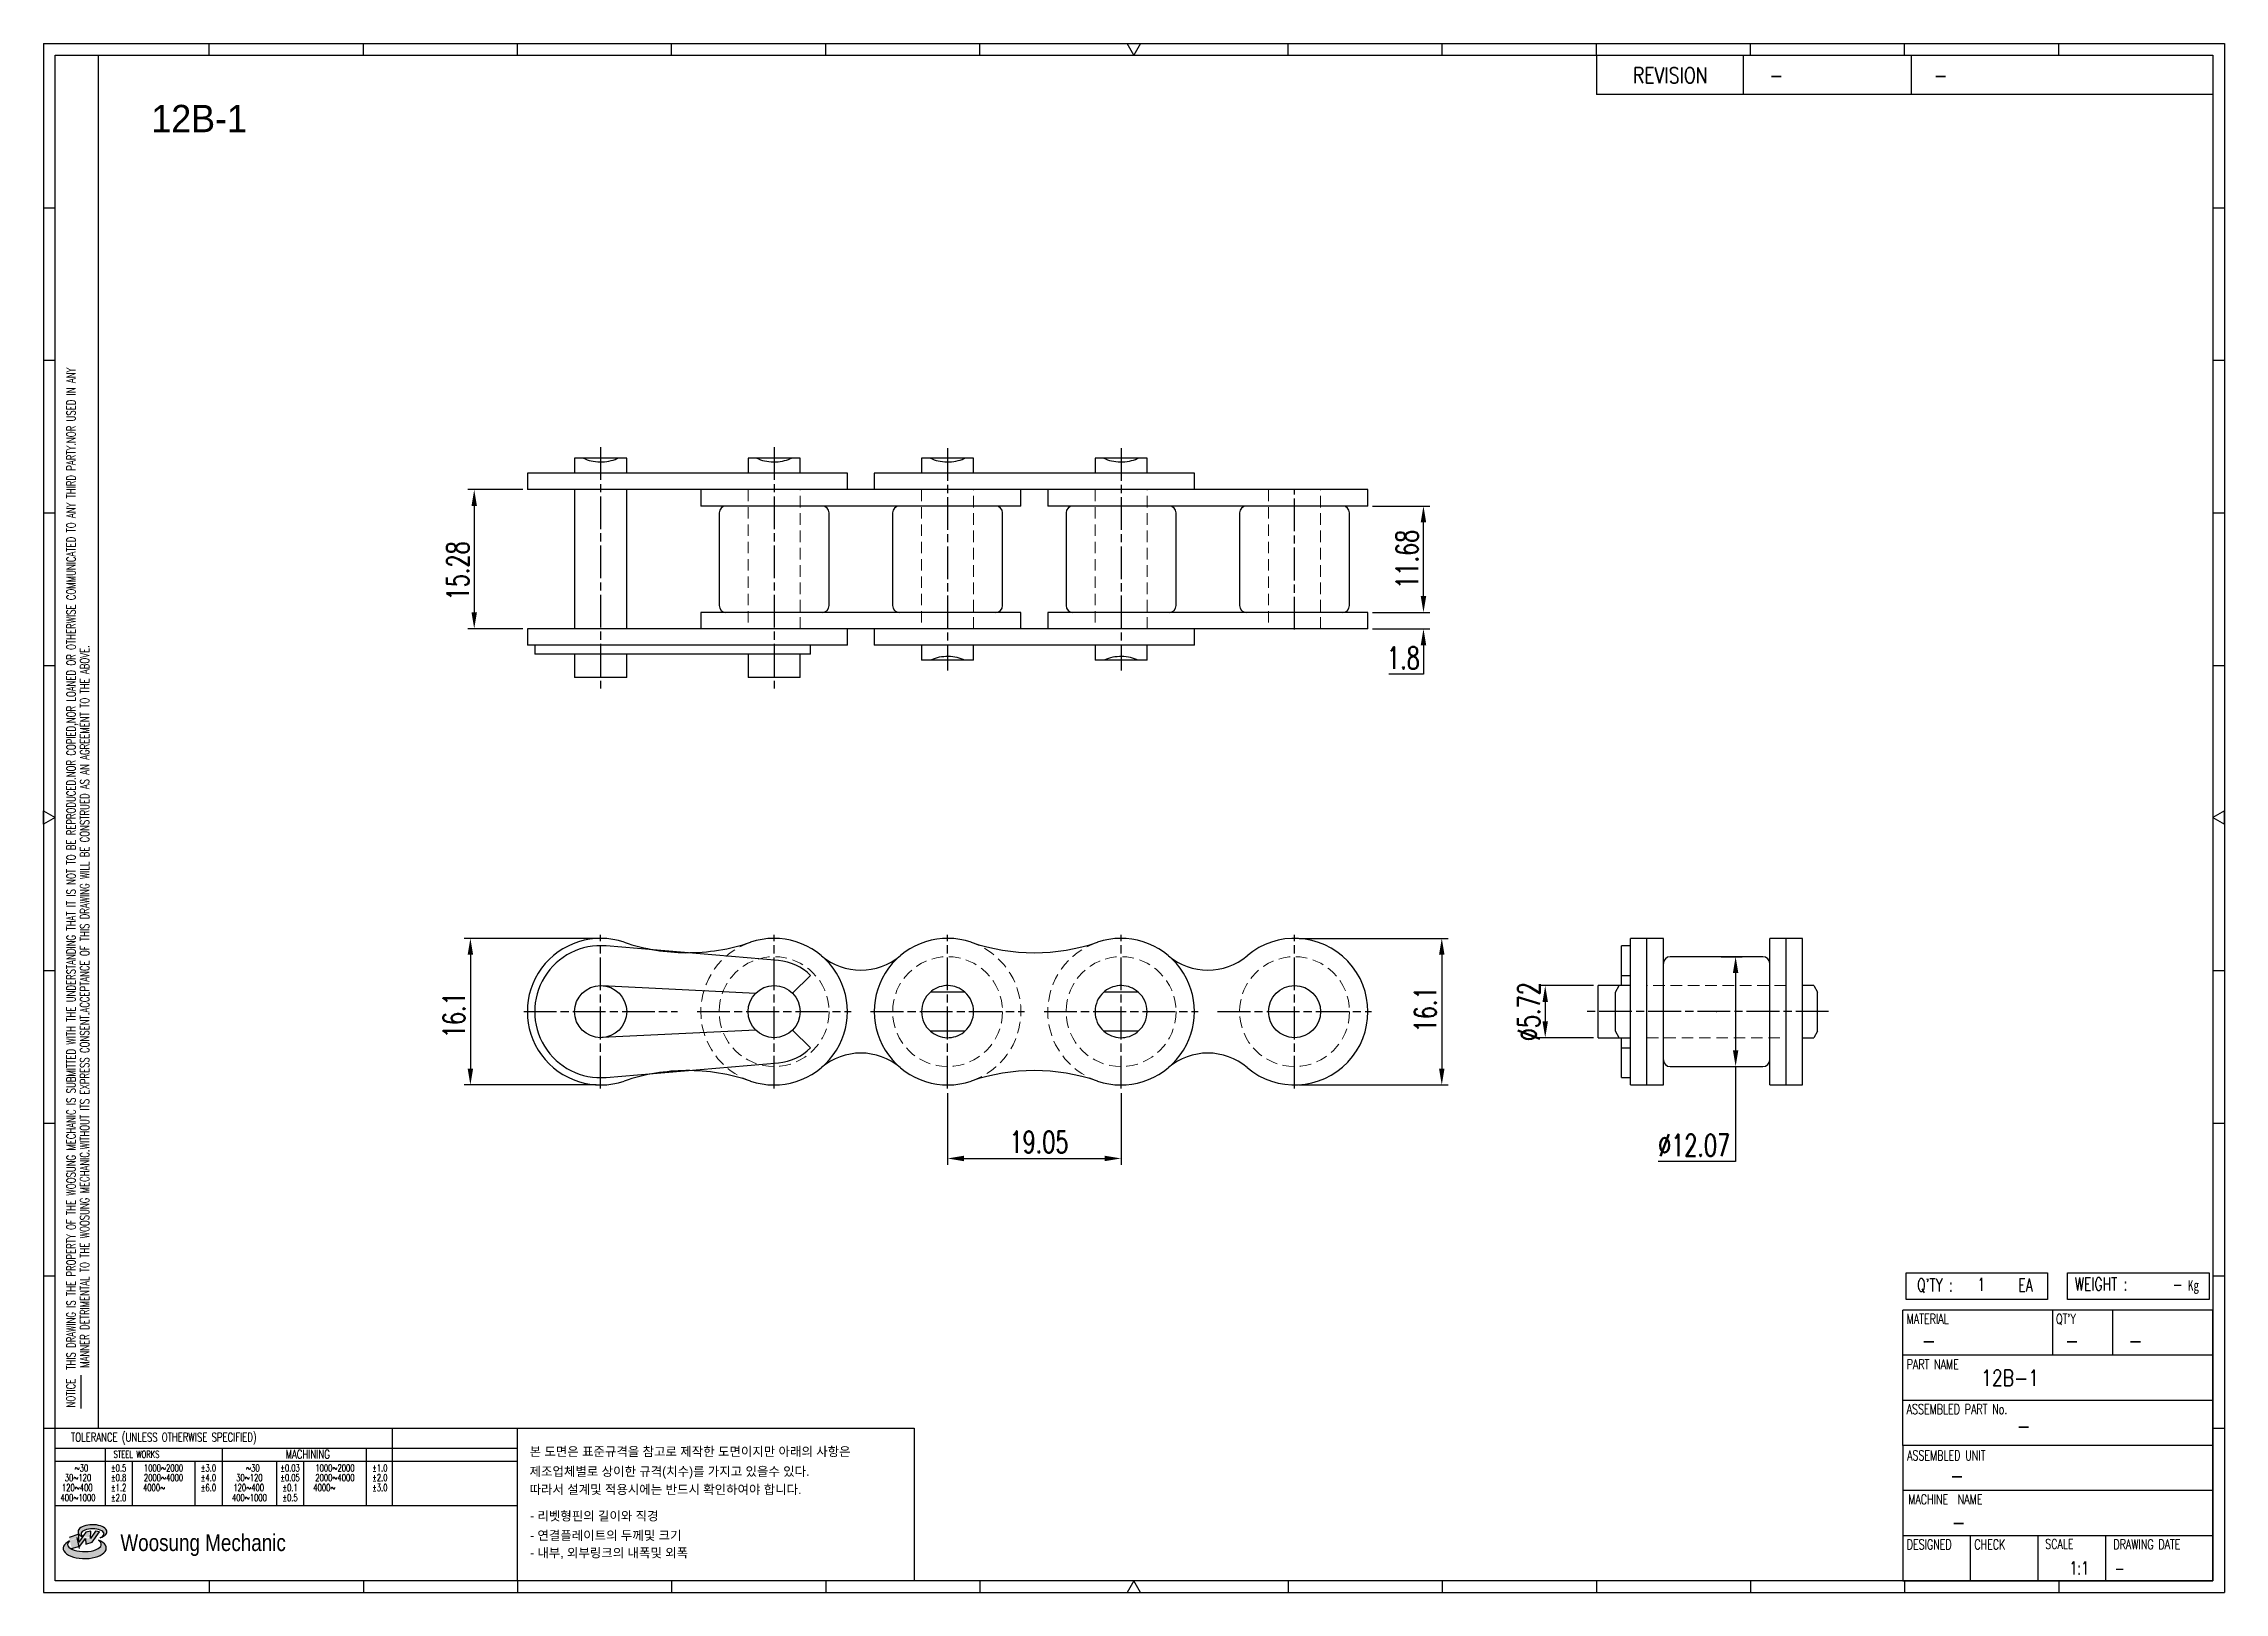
# Model space of a CAD drawing. Header units: millimetres. Extents: x 560 to 800, y -47 to 123.
import ezdxf
from ezdxf.enums import TextEntityAlignment as Align

# ---------------------------------------------------------------- set-up
doc = ezdxf.new("R2010")
doc.units = ezdxf.units.MM
doc.linetypes.add('AM_ISO08W050', pattern=[18, 12, -1.5, 3, -1.5])
doc.linetypes.add('HIDDEN', pattern=[9.525, 6.35, -3.175])
doc.layers.get('Defpoints').update_dxf_attribs({"color": 80})
doc.layers.add('CL1', color=140, linetype='AM_ISO08W050', lineweight=25)
doc.layers.add('HL3', color=1, linetype='HIDDEN', lineweight=0)
for name, color, linetype in [('S-DIM', 7, 'Continuous'), ('TITLE', 7, 'Continuous'), ('도면레이아웃', 7, 'Continuous')]:
    doc.layers.add(name, color=color, linetype=linetype)
doc.styles.add('HAN', font='ROMANS.shx', dxfattribs={"width": 0.7, "bigfont": 'whgtxt.shx'})
doc.styles.add('HKD_ST2', font='romans.shx', dxfattribs={"width": 0.7, "height": 4, "bigfont": '@extfont2.shx'})
doc.styles.add('HSG', font='SIMPLEX.shx', dxfattribs={"width": 0.7, "bigfont": 'HSG.shx'})
doc.styles.add('MtXpl_', font='Gulim.ttf')
doc.styles.add('SLDTEXTSTYLE4', font='arial.ttf', dxfattribs={"width": 0.8})
doc.dimstyles.new('APP1.0', dxfattribs={"dimtxt": 2.4, "dimasz": 1.8, "dimexe": 0.7, "dimexo": 0.5, "dimgap": 0.6, "dimtad": 1, "dimtoh": 1, "dimrnd": 0.01, "dimzin": 9, "dimdsep": 46, "dimtxsty": 'HSG', "dimcen": 0, "dimclrd": 1, "dimclre": 1, "dimclrt": 256, "dimazin": 2, "dimtp": 1, "dimtm": 1, "dimtfac": 0.5, "dimtofl": 0, "dimtmove": 0, "dimatfit": 3, "dimfxl": 0, "dimtvp": 1, "dimtolj": 2, "dimlwd": -1, "dimlwe": -1, "dimarcsym": 0})

# ---------------------------------------------------------------- blocks, each defined once
blk = doc.blocks.new('MAST')
at = {"layer": '도면레이아웃'}
h = blk.add_hatch(color=10, dxfattribs=at)
h.paths.add_polyline_path([(1.544, 35.177), (1.554, 34.966), (1.779, 35.034), (2.054, 35.422), (1.908, 35.446), (1.728, 35.167), (1.741, 35.439), (1.547, 35.405), (1.292, 35.041), (1.295, 35.33), (0.943, 35.208), (1.03, 34.8), (1.336, 34.885)])
edge = h.paths.add_edge_path()
edge.add_ellipse((1.795, 35.421), major_axis=(-0.53, 0), ratio=0.487785, start_angle=122.36065, end_angle=403.39574)
edge.add_line((1.411, 35.244), (1.419, 35.261))
edge.add_ellipse((1.798, 35.344), major_axis=(-0.423, 0), ratio=0.444396, start_angle=131.58977, end_angle=386.19408, ccw=False)
edge = h.paths.add_edge_path()
edge.add_ellipse((1.512, 34.815), major_axis=(-0.793, 0), ratio=0.480113, start_angle=314.67633, end_angle=590.85213)
edge.add_ellipse((1.501, 34.958), major_axis=(-0.62, 0), ratio=0.43311, start_angle=331.7024, end_angle=574.42495, ccw=False)
at = {"color": 140}
for p, q in [((0, 90.118), (80.15, 90.118)), ((0, 90.118), (0, 33.191)), ((80.15, 90.118), (80.15, 33.191)), ((57.068, 89.693), (57.068, 88.246)), ((62.47, 89.693), (62.47, 88.246)), ((68.635, 89.693), (68.635, 88.246)), ((79.725, 88.246), (57.068, 88.246)), ((68.449, 43.961), (68.449, 44.936)), ((68.449, 44.936), (73.654, 44.936)), ((73.654, 44.936), (73.654, 43.961)), ((74.39, 43.961), (74.39, 44.936)), ((74.39, 44.936), (79.595, 44.936)), ((79.595, 44.936), (79.595, 43.961)), ((68.336, 38.59), (68.336, 43.563)), ((79.725, 43.563), (68.336, 43.563)), ((73.654, 43.961), (68.449, 43.961)), ((73.827, 43.563), (73.827, 41.905)), ((79.595, 43.961), (74.39, 43.961)), ((76.037, 43.563), (76.037, 41.905)), ((79.725, 38.59), (79.725, 43.563)), ((79.725, 41.905), (68.336, 41.905)), ((79.725, 40.248), (68.336, 40.248)), ((68.336, 38.59), (68.336, 33.616)), ((79.725, 38.59), (68.336, 38.59)), ((79.725, 33.616), (79.725, 38.59)), ((79.725, 36.932), (68.336, 36.932)), ((79.725, 35.274), (68.336, 35.274)), ((70.822, 33.616), (70.822, 35.274)), ((73.309, 33.616), (73.309, 35.274)), ((75.796, 33.616), (75.796, 35.274)), ((0, 33.191), (80.15, 33.191)), ((68.336, 33.616), (79.725, 33.616))]:
    blk.add_line(p, q, dxfattribs=at)
for p, q in [((6.089, 89.693), (6.089, 90.118)), ((11.753, 89.693), (11.753, 90.118)), ((17.418, 89.693), (17.418, 90.118)), ((23.082, 89.693), (23.082, 90.118)), ((28.746, 89.693), (28.746, 90.118)), ((34.411, 89.693), (34.411, 90.118)), ((45.739, 89.693), (45.739, 90.118)), ((51.404, 89.693), (51.404, 90.118)), ((57.068, 89.693), (57.068, 90.118)), ((62.732, 89.693), (62.732, 90.118)), ((68.397, 89.693), (68.397, 90.118)), ((74.061, 89.693), (74.061, 90.118)), ((0, 84.085), (0.425, 84.085)), ((79.725, 84.085), (80.15, 84.085)), ((0, 78.478), (0.425, 78.478)), ((79.725, 78.478), (80.15, 78.478)), ((0, 72.87), (0.425, 72.87)), ((79.725, 72.87), (80.15, 72.87)), ((0, 67.262), (0.425, 67.262)), ((79.725, 67.262), (80.15, 67.262)), ((0, 56.047), (0.425, 56.047)), ((79.725, 56.047), (80.15, 56.047)), ((0, 50.439), (0.425, 50.439)), ((79.725, 50.439), (80.15, 50.439)), ((0, 44.832), (0.425, 44.832)), ((79.725, 44.832), (80.15, 44.832)), ((1.377, 39.947), (1.377, 41.174)), ((0, 39.224), (0.425, 39.224)), ((79.725, 39.224), (80.15, 39.224)), ((6.089, 33.616), (6.089, 33.191)), ((11.753, 33.616), (11.753, 33.191)), ((17.418, 33.616), (17.418, 33.191)), ((23.082, 33.616), (23.082, 33.191)), ((28.746, 33.616), (28.746, 33.191)), ((34.411, 33.616), (34.411, 33.191)), ((45.739, 33.616), (45.739, 33.191)), ((51.404, 33.616), (51.404, 33.191)), ((57.068, 33.616), (57.068, 33.191)), ((62.732, 33.616), (62.732, 33.191)), ((68.397, 33.616), (68.397, 33.191)), ((74.061, 33.616), (74.061, 33.191))]:
    blk.add_line(p, q)
at = {"color": 2}
for p, q in [((2.017, 39.224), (2.017, 89.693)), ((0.425, 39.224), (17.418, 39.224)), ((0.425, 38.487), (17.418, 38.487)), ((2.257, 38.487), (2.257, 36.382)), ((6.557, 38.5), (6.557, 36.382)), ((11.857, 38.487), (11.857, 36.382)), ((12.816, 39.224), (12.816, 36.382)), ((17.418, 33.616), (17.418, 39.224)), ((0.425, 38.012), (17.418, 38.012)), ((3.257, 38.012), (3.257, 36.382)), ((5.557, 38.012), (5.557, 36.382)), ((8.557, 38.012), (8.557, 36.382)), ((9.557, 38.026), (9.557, 36.382)), ((0.425, 36.382), (17.418, 36.382))]:
    blk.add_line(p, q, dxfattribs=at)
for points in [[(40.075, 89.693), (39.83, 90.118), (40.32, 90.118)], [(0.425, 61.679), (0, 61.433), (0, 61.924)], [(79.725, 61.679), (80.15, 61.433), (80.15, 61.924)], [(40.075, 33.616), (39.83, 33.191), (40.32, 33.191)]]:
    blk.add_lwpolyline(points, close=True)
at = {"color": 140}
blk.add_lwpolyline([(0.425, 89.693), (79.725, 89.693), (79.725, 33.616), (0.425, 33.616)], close=True, dxfattribs=at)
at = {"layer": '도면레이아웃'}
for p, q in [((1.295, 35.33), (0.943, 35.208)), ((1.547, 35.405), (1.292, 35.041)), ((1.292, 35.041), (1.295, 35.33)), ((1.741, 35.439), (1.547, 35.405)), ((1.908, 35.446), (1.728, 35.167)), ((1.728, 35.167), (1.741, 35.439)), ((1.779, 35.034), (2.054, 35.422)), ((2.054, 35.422), (1.908, 35.446)), ((1.03, 34.8), (1.336, 34.885)), ((1.224, 35.208), (1.311, 34.8)), ((1.224, 35.208), (1.224, 35.208)), ((1.336, 34.885), (1.544, 35.177)), ((1.419, 35.261), (1.411, 35.244)), ((1.544, 35.177), (1.554, 34.966)), ((1.554, 34.966), (1.779, 35.034))]:
    blk.add_line(p, q, dxfattribs=at)
for centre, major_axis, ratio, start_param, end_param in [((1.795, 35.421), (-0.53, 0), 0.487785, 2.135596, 7.040584), ((1.798, 35.344), (-0.423, 0), 0.444396, 2.296675, 6.740358), ((1.512, 34.815), (-0.793, 0), 0.480113, 5.492138, 10.312315), ((1.501, 34.958), (-0.62, 0), 0.43311, 5.789299, 10.025607)]:
    blk.add_ellipse(centre, major_axis=major_axis, ratio=ratio, start_param=start_param, end_param=end_param, dxfattribs=at)
for s, height, style, width, p in [('REVISION', 0.5806, 'HAN', 0.8, (58.415, 88.664)), ('-', 0.581, 'HAN', 0.8, (63.426, 88.664)), ('-', 0.581, 'HAN', 0.8, (69.468, 88.664)), ("Q'TY : ", 0.4746, 'HKD_ST2', 0.7, (68.857, 44.253)), ('1', 0.475, 'HKD_ST2', 0.7, (71.071, 44.275)), ('EA', 0.4746, 'HKD_ST2', 0.7, (72.578, 44.253)), ('WEIGHT : ', 0.4746, 'HKD_ST2', 0.7, (74.65, 44.286)), ('-', 0.581, 'HAN', 0.8, (69.029, 42.157)), ('-', 0.581, 'HAN', 0.8, (74.289, 42.157)), ('-', 0.581, 'HAN', 0.8, (76.623, 42.157)), ('-', 0.581, 'HAN', 0.8, (72.515, 39.013)), ('-', 0.581, 'HAN', 0.8, (70.067, 37.189)), ('-', 0.581, 'HAN', 0.8, (70.126, 35.48)), ('1:1', 0.4746, 'HKD_ST2', 0.7, (74.458, 33.848)), ('-', 0.475, 'HKD_ST2', 0.7, (76.112, 33.837))]:
    blk.add_text(s, height=height, dxfattribs=dict(style=style, width=width)).set_placement(p)
at = {"color": 6, "style": 'HKD_ST2', "width": 0.7}
for s, p in [(' THIS DRAWING IS THE PROPERTY OF THE WOOSUNG MECHANIC IS SUBMITTED WITH THE UNDERSTANDING THAT IT IS NOT TO BE REPRODUCED.NOR COPIED,NOR LOANED OR OTHERWISE COMMUNICATED TO ANY THIRD PARTY.NOR USED IN ANY', (1.173, 41.217)), ('MANNER DETRIMENTAL TO THE WOOSUNG MECHANIC.WITHOUT ITS EXPRESS CONSENT.ACCEPTANCE OF THIS DRAWING WILL BE CONSTRUED AS AN AGREEMENT TO THE ABOVE.', (1.672, 41.447))]:
    blk.add_text(s, height=0.326266, rotation=90, dxfattribs=at).set_placement(p)
at = {"style": 'HKD_ST2', "width": 0.7}
blk.add_text('-', height=0.475, dxfattribs=at).set_placement((78.613, 44.286), align=Align.RIGHT)
at = {"color": 254, "style": 'HKD_ST2', "width": 0.7}
for s, height, p in [('MATERIAL', 0.3651, (68.474, 43.425)), ("QT'Y", 0.3651, (73.965, 43.425)), ('PART NAME', 0.3651, (68.474, 41.756)), ('ASSEMBLED PART No.', 0.36511, (68.474, 40.109)), ('ASSEMBLED UNIT', 0.36511, (68.49, 38.408)), ('MACHINE  NAME', 0.36511, (68.532, 36.794)), ('DESIGNED', 0.3651, (68.474, 35.136)), ('CHECK', 0.3651, (70.961, 35.136)), ('SCALE', 0.3651, (73.566, 35.153)), ('DRAWING DATE', 0.36511, (76.071, 35.141))]:
    blk.add_text(s, height=height, dxfattribs=at).set_placement(p, align=Align.TOP_LEFT)
at = {"style": 'HKD_ST2', "width": 0.7}
blk.add_text('NOTICE', height=0.3263, rotation=90, dxfattribs=at).set_placement((1.163, 39.988))
blk.add_text('TOLERANCE (UNLESS OTHERWISE SPECIFIED)', height=0.32627, dxfattribs=at).set_placement((4.417, 38.896), align=Align.MIDDLE_CENTER)
at = {"color": 4, "style": 'HKD_ST2', "width": 0.7}
for s, height, p in [('%%12630', 0.261, (1.389, 37.762)), ('1000%%1262000', 0.26101, (4.407, 37.762)), ('%%12630', 0.261, (7.689, 37.762)), ('1000%%1262000', 0.26101, (10.707, 37.762)), ('120%%126400', 0.26101, (1.237, 37.045)), ('30%%126120', 0.261, (1.263, 37.411)), ('4000%%126', 0.261, (4.061, 37.045)), ('2000%%1264000', 0.26101, (4.407, 37.411)), ('120%%126400', 0.26101, (7.537, 37.045)), ('30%%126120', 0.261, (7.563, 37.411)), ('4000%%126', 0.261, (10.321, 37.045)), ('2000%%1264000', 0.26101, (10.707, 37.411)), ('400%%1261000', 0.26101, (1.263, 36.67)), ('400%%1261000', 0.26101, (7.563, 36.67))]:
    blk.add_text(s, height=height, dxfattribs=at).set_placement(p, align=Align.MIDDLE_CENTER)
for s, height, p in [('%%P0.5', 0.261, (2.757, 37.762)), ('STEEL WORKS', 0.26101, (3.416, 38.268)), ('%%P3.0', 0.261, (6.057, 37.762)), ('%%P0.03', 0.261, (9.057, 37.762)), ('MACHINING', 0.3263, (9.707, 38.27)), ('%%P1.0', 0.261, (12.357, 37.762)), ('%%P0.8', 0.261, (2.757, 37.411)), ('%%P1.2', 0.261, (2.757, 37.045)), ('%%P4.0', 0.261, (6.057, 37.411)), ('%%P6.0', 0.261, (6.057, 37.045)), ('%%P0.05', 0.261, (9.057, 37.411)), ('%%P0.1', 0.261, (9.057, 37.045)), ('%%P2.0', 0.261, (12.357, 37.411)), ('%%P3.0', 0.261, (12.357, 37.045)), ('%%P2.0', 0.261, (2.757, 36.67)), ('%%P0.5', 0.261, (9.057, 36.67))]:
    blk.add_text(s, height=height, dxfattribs=at).set_placement(p, align=Align.MIDDLE)
at = {"color": 1, "style": 'SLDTEXTSTYLE4', "width": 0.8}
blk.add_text('Woosung Mechanic', height=0.61957, dxfattribs=at).set_placement((2.822, 34.711))
at = {"layer": 'TITLE', "width": 0.8}
blk.add_text('Kg', height=0.3789, dxfattribs=at).set_placement((78.807, 44.286))
blk = doc.blocks.new('*D2')
at = {"layer": 'Defpoints', "color": 0, "transparency": 16777216}
for p in [(705.71, 60.55), (711.82, 60.55), (705.71, 58.75)]:
    blk.add_point(p, dxfattribs=at)
at = {"layer": 'S-DIM', "color": 1, "transparency": 16777216}
for p, q in [((711.82, 62.35), (711.82, 64.15)), ((706.21, 60.55), (712.52, 60.55)), ((706.21, 58.75), (712.52, 58.75)), ((711.82, 56.95), (711.82, 53.75)), ((711.82, 53.75), (708.02, 53.75))]:
    blk.add_line(p, q, dxfattribs=at)
for points in [[(711.52, 62.35), (712.12, 62.35), (711.82, 60.55)], [(711.52, 56.95), (712.12, 56.95), (711.82, 58.75)]]:
    blk.add_solid(points, dxfattribs=at)
at = {"layer": 'S-DIM', "transparency": 16777216, "insert": (709.62, 55.55), "char_height": 2.4, "attachment_point": 5, "style": 'HSG'}
blk.add_mtext('\\A2;1.8', dxfattribs=at)
blk = doc.blocks.new('*D3')
at = {"layer": 'Defpoints', "color": 0, "transparency": 16777216}
for p in [(705.71, 72.23), (711.82, 72.23), (705.71, 60.55)]:
    blk.add_point(p, dxfattribs=at)
at = {"layer": 'S-DIM', "color": 1, "transparency": 16777216}
for p, q in [((706.21, 72.23), (712.52, 72.23)), ((711.82, 62.35), (711.82, 70.43)), ((706.21, 60.55), (712.52, 60.55))]:
    blk.add_line(p, q, dxfattribs=at)
for points in [[(711.52, 70.43), (712.12, 70.43), (711.82, 72.23)], [(711.52, 62.35), (712.12, 62.35), (711.82, 60.55)]]:
    blk.add_solid(points, dxfattribs=at)
at = {"layer": 'S-DIM', "transparency": 16777216, "insert": (710.02, 66.39), "char_height": 2.4, "attachment_point": 5, "rotation": 90, "style": 'HSG'}
blk.add_mtext('\\A2;11.68', dxfattribs=at)
blk = doc.blocks.new('*D4')
at = {"layer": 'Defpoints', "color": 0, "transparency": 16777216}
for p in [(613.41, 74.03), (607.58, 58.75), (613.41, 58.75)]:
    blk.add_point(p, dxfattribs=at)
at = {"layer": 'S-DIM', "color": 1, "transparency": 16777216}
for p, q in [((612.91, 74.03), (606.88, 74.03)), ((607.58, 72.23), (607.58, 60.55)), ((612.91, 58.75), (606.88, 58.75))]:
    blk.add_line(p, q, dxfattribs=at)
for points in [[(607.28, 72.23), (607.88, 72.23), (607.58, 74.03)], [(607.28, 60.55), (607.88, 60.55), (607.58, 58.75)]]:
    blk.add_solid(points, dxfattribs=at)
at = {"layer": 'S-DIM', "transparency": 16777216, "insert": (605.78, 65.11), "char_height": 2.4, "attachment_point": 5, "rotation": 90, "style": 'HSG'}
blk.add_mtext('\\A2;15.28', dxfattribs=at)
blk = doc.blocks.new('*D5')
at = {"layer": 'Defpoints', "color": 0, "transparency": 16777216}
for p in [(621.46, 24.75), (607.16, 8.65), (621.46, 8.65)]:
    blk.add_point(p, dxfattribs=at)
at = {"layer": 'S-DIM', "color": 1, "transparency": 16777216}
for p, q in [((620.96, 24.75), (606.46, 24.75)), ((607.16, 22.95), (607.16, 10.45)), ((620.96, 8.65), (606.46, 8.65))]:
    blk.add_line(p, q, dxfattribs=at)
for points in [[(606.86, 22.95), (607.46, 22.95), (607.16, 24.75)], [(606.86, 10.45), (607.46, 10.45), (607.16, 8.65)]]:
    blk.add_solid(points, dxfattribs=at)
at = {"layer": 'S-DIM', "transparency": 16777216, "insert": (605.36, 16.31), "char_height": 2.4, "attachment_point": 5, "rotation": 90, "style": 'HSG'}
blk.add_mtext('\\A2;16.1', dxfattribs=at)
blk = doc.blocks.new('*D6')
at = {"layer": 'Defpoints', "color": 0, "transparency": 16777216}
for p in [(697.66, 24.75), (697.66, 8.65), (713.83, 8.65)]:
    blk.add_point(p, dxfattribs=at)
at = {"layer": 'S-DIM', "color": 1, "transparency": 16777216}
for p, q in [((698.16, 24.75), (714.53, 24.75)), ((713.83, 22.95), (713.83, 10.45)), ((698.16, 8.65), (714.53, 8.65))]:
    blk.add_line(p, q, dxfattribs=at)
for points in [[(713.53, 22.95), (714.13, 22.95), (713.83, 24.75)], [(713.53, 10.45), (714.13, 10.45), (713.83, 8.65)]]:
    blk.add_solid(points, dxfattribs=at)
at = {"layer": 'S-DIM', "transparency": 16777216, "insert": (712.03, 16.95), "char_height": 2.4, "attachment_point": 5, "rotation": 90, "style": 'HSG'}
blk.add_mtext('\\A2;16.1', dxfattribs=at)
blk = doc.blocks.new('*D7')
at = {"layer": 'Defpoints', "color": 0, "transparency": 16777216}
for p in [(659.56, 8.25), (678.61, 8.25), (678.61, 0.58)]:
    blk.add_point(p, dxfattribs=at)
at = {"layer": 'S-DIM', "color": 1, "transparency": 16777216}
for p, q in [((659.56, 7.75), (659.56, -0.12)), ((678.61, 7.75), (678.61, -0.12)), ((661.36, 0.58), (676.81, 0.58))]:
    blk.add_line(p, q, dxfattribs=at)
for points in [[(661.36, 0.88), (661.36, 0.28), (659.56, 0.58)], [(676.81, 0.88), (676.81, 0.28), (678.61, 0.58)]]:
    blk.add_solid(points, dxfattribs=at)
at = {"layer": 'S-DIM', "transparency": 16777216, "insert": (669.6, 2.38), "char_height": 2.4, "attachment_point": 5, "style": 'HSG'}
blk.add_mtext('\\A2;19.05', dxfattribs=at)
blk = doc.blocks.new('*D8')
at = {"layer": 'Defpoints', "color": 0, "transparency": 16777216}
for p in [(731.01, 19.56), (725.19, 13.84), (731.01, 13.84)]:
    blk.add_point(p, dxfattribs=at)
at = {"layer": 'S-DIM', "color": 1, "transparency": 16777216}
for p, q in [((730.51, 19.56), (724.49, 19.56)), ((725.19, 17.76), (725.19, 15.64)), ((730.51, 13.84), (724.49, 13.84))]:
    blk.add_line(p, q, dxfattribs=at)
for points in [[(724.89, 17.76), (725.49, 17.76), (725.19, 19.56)], [(724.89, 15.64), (725.49, 15.64), (725.19, 13.84)]]:
    blk.add_solid(points, dxfattribs=at)
at = {"layer": 'S-DIM', "transparency": 16777216, "insert": (723.39, 16.7), "char_height": 2.4, "attachment_point": 5, "rotation": 90, "style": 'HSG'}
blk.add_mtext('\\A2;%%c5.72', dxfattribs=at)
blk = doc.blocks.new('*D9')
at = {"layer": 'Defpoints', "color": 0, "transparency": 16777216}
for p in [(744.01, 22.74), (744.01, 10.67), (746.1, 10.67)]:
    blk.add_point(p, dxfattribs=at)
at = {"layer": 'S-DIM', "color": 1, "transparency": 16777216}
for p, q in [((744.51, 22.74), (746.8, 22.74)), ((746.1, 20.94), (746.1, 12.47)), ((744.51, 10.67), (746.8, 10.67)), ((746.1, 10.67), (746.1, 0.23)), ((746.1, 0.23), (737.58, 0.23))]:
    blk.add_line(p, q, dxfattribs=at)
for points in [[(745.8, 20.94), (746.4, 20.94), (746.1, 22.74)], [(745.8, 12.47), (746.4, 12.47), (746.1, 10.67)]]:
    blk.add_solid(points, dxfattribs=at)
at = {"layer": 'S-DIM', "transparency": 16777216, "insert": (741.54, 2.03), "char_height": 2.4, "attachment_point": 5, "style": 'HSG'}
blk.add_mtext('\\A2;%%c12.07', dxfattribs=at)

msp = doc.modelspace()

# ---------------------------------------------------------------- linework, layer by layer
for p, q in [((624.323, 77.489), (618.603, 77.489)), ((618.603, 77.489), (618.603, 75.829)), ((619.571, 77.489), (619.765, 77.399)), ((619.765, 77.399), (619.972, 77.318)), ((619.972, 77.318), (620.191, 77.249)), ((620.191, 77.249), (620.419, 77.19)), ((620.419, 77.19), (620.655, 77.144)), ((620.655, 77.144), (620.897, 77.109)), ((620.897, 77.109), (621.144, 77.087)), ((621.144, 77.087), (621.393, 77.077)), ((621.393, 77.077), (621.642, 77.08)), ((621.642, 77.08), (621.89, 77.095)), ((621.89, 77.095), (622.135, 77.123)), ((622.135, 77.123), (622.375, 77.162)), ((622.375, 77.162), (622.608, 77.214)), ((622.608, 77.214), (622.832, 77.278)), ((622.832, 77.278), (623.045, 77.352)), ((623.045, 77.352), (623.247, 77.437)), ((623.247, 77.437), (623.355, 77.489)), ((624.323, 75.829), (624.323, 77.489)), ((643.373, 77.489), (637.653, 77.489)), ((637.653, 77.489), (637.653, 75.829)), ((638.621, 77.489), (638.815, 77.399)), ((638.815, 77.399), (639.022, 77.318)), ((639.022, 77.318), (639.241, 77.249)), ((639.241, 77.249), (639.469, 77.19)), ((639.469, 77.19), (639.705, 77.144)), ((639.705, 77.144), (639.947, 77.109)), ((639.947, 77.109), (640.194, 77.087)), ((640.194, 77.087), (640.443, 77.077)), ((640.443, 77.077), (640.692, 77.08)), ((640.692, 77.08), (640.94, 77.095)), ((640.94, 77.095), (641.185, 77.123)), ((641.185, 77.123), (641.425, 77.162)), ((641.425, 77.162), (641.658, 77.214)), ((641.658, 77.214), (641.882, 77.278)), ((641.882, 77.278), (642.095, 77.352)), ((642.095, 77.352), (642.297, 77.437)), ((642.297, 77.437), (642.405, 77.489)), ((643.373, 75.829), (643.373, 77.489)), ((662.423, 77.489), (656.703, 77.489)), ((656.703, 77.489), (656.703, 75.829)), ((657.671, 77.489), (657.865, 77.399)), ((657.865, 77.399), (658.072, 77.318)), ((658.072, 77.318), (658.291, 77.249)), ((658.291, 77.249), (658.519, 77.19)), ((658.519, 77.19), (658.755, 77.144)), ((658.755, 77.144), (658.997, 77.109)), ((658.997, 77.109), (659.244, 77.087)), ((659.244, 77.087), (659.493, 77.077)), ((659.493, 77.077), (659.742, 77.08)), ((659.742, 77.08), (659.99, 77.095)), ((659.99, 77.095), (660.235, 77.123)), ((660.235, 77.123), (660.475, 77.162)), ((660.475, 77.162), (660.708, 77.214)), ((660.708, 77.214), (660.932, 77.278)), ((660.932, 77.278), (661.145, 77.352)), ((661.145, 77.352), (661.347, 77.437)), ((661.347, 77.437), (661.455, 77.489)), ((662.423, 75.829), (662.423, 77.489)), ((681.473, 77.489), (675.753, 77.489)), ((675.753, 77.489), (675.753, 75.829)), ((676.721, 77.489), (676.915, 77.399)), ((676.915, 77.399), (677.122, 77.318)), ((677.122, 77.318), (677.341, 77.249)), ((677.341, 77.249), (677.569, 77.19)), ((677.569, 77.19), (677.805, 77.144)), ((677.805, 77.144), (678.047, 77.109)), ((678.047, 77.109), (678.294, 77.087)), ((678.294, 77.087), (678.543, 77.077)), ((678.543, 77.077), (678.792, 77.08)), ((678.792, 77.08), (679.04, 77.095)), ((679.04, 77.095), (679.285, 77.123)), ((679.285, 77.123), (679.525, 77.162)), ((679.525, 77.162), (679.758, 77.214)), ((679.758, 77.214), (679.982, 77.278)), ((679.982, 77.278), (680.195, 77.352)), ((680.195, 77.352), (680.397, 77.437)), ((680.397, 77.437), (680.505, 77.489)), ((681.473, 75.829), (681.473, 77.489)), ((648.563, 75.829), (613.413, 75.829)), ((613.413, 75.829), (613.413, 74.029)), ((648.563, 74.029), (648.563, 75.829)), ((686.663, 75.829), (651.513, 75.829)), ((651.513, 75.829), (651.513, 74.029)), ((686.663, 74.029), (686.663, 75.829)), ((645.724, 74.029), (613.413, 74.029)), ((618.603, 74.029), (618.603, 58.749)), ((624.323, 58.749), (624.323, 74.029)), ((632.463, 74.029), (632.463, 72.229)), ((667.613, 72.229), (632.463, 72.229)), ((662.151, 74.029), (637.925, 74.029)), ((683.824, 74.029), (654.352, 74.029)), ((667.613, 72.229), (667.613, 74.029)), ((670.563, 74.029), (670.563, 72.229)), ((705.713, 72.229), (670.563, 72.229)), ((705.713, 74.029), (676.025, 74.029)), ((705.713, 72.229), (705.713, 74.029)), ((634.478, 71.481), (634.478, 61.297)), ((646.548, 61.297), (646.548, 71.481)), ((653.528, 71.481), (653.528, 61.297)), ((665.598, 61.297), (665.598, 71.481)), ((672.578, 71.481), (672.578, 61.297)), ((684.648, 61.297), (684.648, 71.481)), ((691.628, 71.481), (691.628, 61.297)), ((703.698, 61.297), (703.698, 71.481)), ((667.613, 60.549), (632.463, 60.549)), ((632.463, 60.549), (632.463, 58.749)), ((667.613, 58.749), (667.613, 60.549)), ((705.713, 60.549), (670.563, 60.549)), ((670.563, 60.549), (670.563, 58.749)), ((705.713, 58.749), (705.713, 60.549)), ((645.724, 58.749), (613.413, 58.749)), ((613.413, 58.749), (613.413, 56.949)), ((662.151, 58.749), (637.925, 58.749)), ((648.563, 56.949), (648.563, 58.749)), ((651.513, 58.749), (651.513, 56.949)), ((683.824, 58.749), (654.352, 58.749)), ((705.713, 58.749), (676.025, 58.749)), ((686.663, 56.949), (686.663, 58.749)), ((648.563, 56.949), (613.413, 56.949)), ((614.218, 56.949), (614.218, 55.949)), ((644.498, 55.949), (614.218, 55.949)), ((618.603, 55.949), (618.603, 53.389)), ((624.323, 53.389), (624.323, 55.949)), ((637.653, 55.949), (637.653, 53.389)), ((643.373, 53.389), (643.373, 55.949)), ((644.498, 55.949), (644.498, 56.949)), ((686.663, 56.949), (651.513, 56.949)), ((656.703, 56.949), (656.703, 55.289)), ((662.423, 55.289), (656.703, 55.289)), ((657.779, 55.341), (657.671, 55.289)), ((657.981, 55.426), (657.779, 55.341)), ((658.194, 55.501), (657.981, 55.426)), ((658.418, 55.564), (658.194, 55.501)), ((658.651, 55.616), (658.418, 55.564)), ((658.891, 55.656), (658.651, 55.616)), ((659.136, 55.683), (658.891, 55.656)), ((659.384, 55.699), (659.136, 55.683)), ((659.633, 55.701), (659.384, 55.699)), ((659.882, 55.692), (659.633, 55.701)), ((660.129, 55.669), (659.882, 55.692)), ((660.371, 55.635), (660.129, 55.669)), ((660.607, 55.588), (660.371, 55.635)), ((660.835, 55.53), (660.607, 55.588)), ((661.053, 55.46), (660.835, 55.53)), ((661.261, 55.38), (661.053, 55.46)), ((661.455, 55.289), (661.261, 55.38)), ((662.423, 55.289), (662.423, 56.949)), ((675.753, 56.949), (675.753, 55.289)), ((681.473, 55.289), (675.753, 55.289)), ((676.829, 55.341), (676.721, 55.289)), ((677.031, 55.426), (676.829, 55.341)), ((677.244, 55.501), (677.031, 55.426)), ((677.468, 55.564), (677.244, 55.501)), ((677.701, 55.616), (677.468, 55.564)), ((677.941, 55.656), (677.701, 55.616)), ((678.186, 55.683), (677.941, 55.656)), ((678.434, 55.699), (678.186, 55.683)), ((678.683, 55.701), (678.434, 55.699)), ((678.932, 55.692), (678.683, 55.701)), ((679.179, 55.669), (678.932, 55.692)), ((679.421, 55.635), (679.179, 55.669)), ((679.657, 55.588), (679.421, 55.635)), ((679.885, 55.53), (679.657, 55.588)), ((680.103, 55.46), (679.885, 55.53)), ((680.311, 55.38), (680.103, 55.46)), ((680.505, 55.289), (680.311, 55.38)), ((681.473, 55.289), (681.473, 56.949)), ((624.323, 53.389), (618.603, 53.389)), ((643.373, 53.389), (637.653, 53.389)), ((734.565, 23.948), (733.565, 23.948)), ((733.565, 19.563), (733.565, 23.948)), ((736.365, 24.753), (734.565, 24.753)), ((734.565, 8.653), (734.565, 24.753)), ((738.165, 24.753), (736.365, 24.753)), ((736.365, 8.653), (736.365, 24.753)), ((738.165, 8.653), (738.165, 24.753)), ((751.645, 24.753), (749.845, 24.753)), ((749.845, 8.653), (749.845, 24.753)), ((751.645, 8.653), (751.645, 24.753)), ((753.445, 24.753), (751.645, 24.753)), ((753.445, 8.653), (753.445, 24.753)), ((640.989, 22.318), (622.075, 23.922)), ((749.097, 22.738), (738.913, 22.738)), ((621.604, 19.56), (638.491, 18.726)), ((642.535, 18.726), (644.498, 20.688)), ((658.194, 19.215), (657.981, 19.086)), ((658.418, 19.324), (658.194, 19.215)), ((658.651, 19.414), (658.418, 19.324)), ((658.891, 19.483), (658.651, 19.414)), ((659.136, 19.531), (658.891, 19.483)), ((659.384, 19.558), (659.136, 19.531)), ((659.633, 19.562), (659.384, 19.558)), ((659.882, 19.545), (659.633, 19.562)), ((660.129, 19.507), (659.882, 19.545)), ((660.371, 19.447), (660.129, 19.507)), ((660.607, 19.366), (660.371, 19.447)), ((660.835, 19.265), (660.607, 19.366)), ((661.053, 19.144), (660.835, 19.265)), ((677.244, 19.215), (677.031, 19.086)), ((677.468, 19.324), (677.244, 19.215)), ((677.701, 19.414), (677.468, 19.324)), ((677.941, 19.483), (677.701, 19.414)), ((678.186, 19.531), (677.941, 19.483)), ((678.434, 19.558), (678.186, 19.531)), ((678.683, 19.562), (678.434, 19.558)), ((678.932, 19.545), (678.683, 19.562)), ((679.179, 19.507), (678.932, 19.545)), ((679.421, 19.447), (679.179, 19.507)), ((679.657, 19.366), (679.421, 19.447)), ((679.885, 19.265), (679.657, 19.366)), ((680.103, 19.144), (679.885, 19.265)), ((731.005, 13.843), (731.005, 19.563)), ((733.318, 19.563), (731.005, 19.563)), ((732.905, 18.848), (733.318, 19.563)), ((734.565, 19.563), (733.318, 19.563)), ((733.565, 20.688), (734.565, 20.688)), ((754.692, 19.563), (753.445, 19.563)), ((754.692, 19.563), (755.105, 18.848)), ((657.779, 18.939), (657.671, 18.848)), ((661.455, 18.848), (657.671, 18.848)), ((657.981, 19.086), (657.779, 18.939)), ((661.261, 19.005), (661.053, 19.144)), ((661.455, 18.848), (661.261, 19.005)), ((676.829, 18.939), (676.721, 18.848)), ((680.505, 18.848), (676.721, 18.848)), ((677.031, 19.086), (676.829, 18.939)), ((680.311, 19.005), (680.103, 19.144)), ((680.505, 18.848), (680.311, 19.005)), ((732.905, 14.558), (732.905, 18.848)), ((755.105, 14.558), (755.105, 18.848)), ((638.491, 14.681), (621.604, 13.847)), ((644.498, 12.719), (642.535, 14.681)), ((657.671, 14.558), (657.865, 14.402)), ((661.455, 14.558), (657.671, 14.558)), ((657.865, 14.402), (658.072, 14.262)), ((661.145, 14.321), (661.347, 14.468)), ((661.347, 14.468), (661.455, 14.558)), ((676.721, 14.558), (676.915, 14.402)), ((680.505, 14.558), (676.721, 14.558)), ((676.915, 14.402), (677.122, 14.262)), ((680.195, 14.321), (680.397, 14.468)), ((680.397, 14.468), (680.505, 14.558)), ((733.318, 13.843), (732.905, 14.558)), ((755.105, 14.558), (754.692, 13.843)), ((658.072, 14.262), (658.291, 14.142)), ((658.291, 14.142), (658.519, 14.041)), ((658.519, 14.041), (658.755, 13.96)), ((658.755, 13.96), (658.997, 13.9)), ((658.997, 13.9), (659.244, 13.861)), ((659.244, 13.861), (659.493, 13.844)), ((659.493, 13.844), (659.742, 13.849)), ((659.742, 13.849), (659.99, 13.875)), ((659.99, 13.875), (660.235, 13.923)), ((660.235, 13.923), (660.475, 13.992)), ((660.475, 13.992), (660.708, 14.082)), ((660.708, 14.082), (660.932, 14.192)), ((660.932, 14.192), (661.145, 14.321)), ((677.122, 14.262), (677.341, 14.142)), ((677.341, 14.142), (677.569, 14.041)), ((677.569, 14.041), (677.805, 13.96)), ((677.805, 13.96), (678.047, 13.9)), ((678.047, 13.9), (678.294, 13.861)), ((678.294, 13.861), (678.543, 13.844)), ((678.543, 13.844), (678.792, 13.849)), ((678.792, 13.849), (679.04, 13.875)), ((679.04, 13.875), (679.285, 13.923)), ((679.285, 13.923), (679.525, 13.992)), ((679.525, 13.992), (679.758, 14.082)), ((679.758, 14.082), (679.982, 14.192)), ((679.982, 14.192), (680.195, 14.321)), ((731.005, 13.843), (733.318, 13.843)), ((733.318, 13.843), (734.565, 13.843)), ((733.565, 9.458), (733.565, 13.843)), ((733.565, 12.719), (734.565, 12.719)), ((753.445, 13.843), (754.692, 13.843)), ((622.075, 9.484), (640.989, 11.088)), ((738.913, 10.668), (749.097, 10.668)), ((733.565, 9.458), (734.565, 9.458)), ((734.565, 8.653), (736.365, 8.653)), ((736.365, 8.653), (738.165, 8.653)), ((749.845, 8.653), (751.645, 8.653)), ((751.645, 8.653), (753.445, 8.653))]:
    msp.add_line(p, q)
at = {"color": 140}
msp.add_lwpolyline([(612.336, -29.05), (655.899, -29.05), (655.899, -45.805), (612.336, -45.805)], close=True, dxfattribs=at)
for centre in [(621.463, 16.703), (640.513, 16.703), (697.663, 16.703)]:
    msp.add_circle(centre, 2.86)
for centre, radius, start, end in [((635.226, 71.481), 0.748, 90, 180), ((645.8, 71.481), 0.748, 0, 90), ((654.276, 71.481), 0.748, 90, 180), ((664.85, 71.481), 0.748, 0, 90), ((673.326, 71.481), 0.748, 90, 180), ((683.9, 71.481), 0.748, 0, 90), ((692.376, 71.481), 0.748, 90, 180), ((702.95, 71.481), 0.748, 0, 90), ((635.226, 61.297), 0.748, 180, 270), ((645.8, 61.297), 0.748, 270, 360), ((654.276, 61.297), 0.748, 180, 270), ((664.85, 61.297), 0.748, 270, 360), ((673.326, 61.297), 0.748, 180, 270), ((683.9, 61.297), 0.748, 270, 360), ((692.376, 61.297), 0.748, 180, 270), ((702.95, 61.297), 0.748, 270, 360), ((621.463, 16.703), 8.05, 71.24453, 288.75547), ((621.463, 16.703), 7.245, 85.1519, 274.8481), ((630.988, 44.754), 21.574, 251.24453, 260.75792), ((630.988, 44.754), 21.574, 269.54587, 288.75547), ((640.513, 16.703), 8.05, 251.24453, 108.75547), ((659.563, 16.703), 8.05, 71.24453, 288.75547), ((669.088, 44.754), 21.574, 251.24453, 288.75547), ((678.613, 16.703), 8.05, 251.24453, 108.75547), ((697.663, 16.703), 8.05, 229.66308, 130.33692), ((630.988, 44.754), 21.574, 260.75792, 269.54587), ((640.513, 16.703), 5.635, 45, 85.1519), ((650.038, 27.92), 6.665, 229.66308, 310.33692), ((688.138, 27.92), 6.665, 229.66308, 310.33692), ((738.913, 21.99), 0.748, 90, 180), ((749.097, 21.99), 0.748, 0, 90), ((659.563, 16.703), 2.86, 131.40962, 228.59038), ((659.563, 16.703), 2.86, 311.40962, 48.59038), ((678.613, 16.703), 2.86, 131.40962, 228.59038), ((678.613, 16.703), 2.86, 311.40962, 48.59038), ((640.513, 16.703), 5.635, 274.8481, 315), ((650.038, 5.486), 6.665, 49.66308, 130.33692), ((688.138, 5.486), 6.665, 49.66308, 130.33692), ((630.988, -11.348), 21.574, 99.24208, 108.75547), ((630.988, -11.348), 21.574, 90.45413, 99.24208), ((630.988, -11.348), 21.574, 71.24453, 90.45413), ((669.088, -11.348), 21.574, 71.24453, 108.75547), ((738.913, 11.417), 0.748, 180, 270), ((749.097, 11.417), 0.748, 270, 0)]:
    msp.add_arc(centre, radius, start, end)
at = {"layer": 'CL1', "ltscale": 0.3}
for p, q in [((621.463, 78.694), (621.463, 52.184)), ((640.513, 78.694), (640.513, 52.184)), ((659.563, 78.599), (659.563, 54.179)), ((678.613, 78.599), (678.613, 54.179)), ((697.663, 58.659), (697.663, 74.119)), ((621.463, 8.251), (621.463, 25.156)), ((640.513, 8.251), (640.513, 25.156)), ((659.563, 8.251), (659.563, 25.156)), ((678.613, 8.251), (678.613, 25.156)), ((697.663, 8.251), (697.663, 25.156)), ((613.01, 16.703), (629.915, 16.703)), ((632.06, 16.703), (648.965, 16.703)), ((651.11, 16.703), (668.015, 16.703)), ((670.16, 16.703), (687.065, 16.703)), ((689.21, 16.703), (706.115, 16.703)), ((756.31, 16.703), (729.8, 16.703))]:
    msp.add_line(p, q, dxfattribs=at)
for p in [(621.463, 16.703), (640.513, 16.703), (640.513, 16.703), (744.005, 16.703), (744.005, 16.703), (744.005, 16.703)]:
    msp.add_point(p, dxfattribs=at)
at = {"layer": 'HL3', "ltscale": 0.2}
for p, q in [((637.653, 74.029), (637.653, 58.749)), ((637.653, 74.029), (637.653, 58.749)), ((643.373, 58.749), (643.373, 74.029)), ((643.373, 58.749), (643.373, 74.029)), ((656.703, 74.029), (656.703, 58.749)), ((656.703, 74.029), (656.703, 58.749)), ((662.423, 58.749), (662.423, 74.029)), ((662.423, 58.749), (662.423, 74.029)), ((675.753, 74.029), (675.753, 58.749)), ((675.753, 74.029), (675.753, 58.749)), ((681.473, 58.749), (681.473, 74.029)), ((681.473, 58.749), (681.473, 74.029)), ((694.803, 74.029), (694.803, 58.749)), ((700.523, 58.749), (700.523, 74.029)), ((751.645, 19.563), (736.365, 19.563)), ((736.365, 13.843), (751.645, 13.843))]:
    msp.add_line(p, q, dxfattribs=at)
for centre in [(640.513, 16.703), (659.563, 16.703), (678.613, 16.703), (697.663, 16.703)]:
    msp.add_circle(centre, 6.035, dxfattribs=at)
for centre, start, end in [((640.513, 16.703), 108.75547, 251.24453), ((659.563, 16.703), 288.75547, 71.24453), ((678.613, 16.703), 108.75547, 251.24453)]:
    msp.add_arc(centre, 8.05, start, end, dxfattribs=at)

# ---------------------------------------------------------------- block references
at = {"color": 140, "xscale": 2.987860568001075, "yscale": 2.987860568001075, "zscale": 2.987860568001075}
msp.add_blockref('MAST', (560.294, -146.246), dxfattribs=at)

# ---------------------------------------------------------------- texts
at = {"color": 254, "style": 'MtXpl_'}
msp.add_text('12B-1', height=3.0068, dxfattribs=at).set_placement((572.125, 113.28))
at = {"style": 'HAN', "width": 0.8}
msp.add_text('12B-1', height=1.7348, dxfattribs=at).set_placement((773.051, -24.384))
at = {"color": 140, "style": 'MtXpl_'}
for s, p in [('본 도면은 표준규격을 참고로 제작한 도면이지만 아래의 사항은', (613.66, -32.103)), ('제조업체별로 상이한 규격(치수)를 가지고 있을수 있다.', (613.66, -34.283)), ('따라서 설계및 적용시에는 반드시 확인하여야 합니다.', (613.66, -36.27)), ('- 리벳형핀의 길이와 직경', (613.716, -39.18)), ('- 연결플레이트의 두께및 크기', (613.716, -41.313)), ('- 내부, 외부링크의 내폭및 외폭', (613.716, -43.228))]:
    msp.add_text(s, height=1.00225, dxfattribs=at).set_placement(p)

# ---------------------------------------------------------------- dimensions: what is measured, and where the dimension line sits
at = {"layer": 'S-DIM'}
for base, p1, p2, picture, middle in [((607.582, 58.749), (613.413, 74.029), (613.413, 58.749), '*D4', (607.582, 65.109)), ((711.817, 60.549), (705.713, 58.749), (705.713, 60.549), '*D2', (709.617, 53.752)), ((607.16, 8.653), (621.463, 24.753), (621.463, 8.653), '*D5', (607.16, 16.309)), ((713.826, 8.653), (697.663, 24.753), (697.663, 8.653), '*D6', (713.826, 16.947))]:
    dim = msp.add_linear_dim(base=base, p1=p1, p2=p2, angle=90, dimstyle='APP1.0', dxfattribs=at)
    dim.commit()
    dim.dimension.update_dxf_attribs({"geometry": picture, "text_midpoint": middle, "dimtype": 128})
dim = msp.add_linear_dim(base=(711.817, 72.229), p1=(705.713, 60.549), p2=(705.713, 72.229), angle=90, dimstyle='APP1.0', override={"dimtmove": 1}, dxfattribs=at)
dim.commit()
dim.dimension.update_dxf_attribs({"geometry": '*D3', "text_midpoint": (710.017, 66.389)})
for base, p1, p2, picture, middle in [((746.097, 10.668), (744.005, 22.738), (744.005, 10.668), '*D9', (741.537, 0.235)), ((725.188, 13.843), (731.005, 19.563), (731.005, 13.843), '*D8', (725.188, 16.703))]:
    dim = msp.add_linear_dim(base=base, p1=p1, p2=p2, angle=90, text='%%c<>', dimstyle='APP1.0', dxfattribs=at)
    dim.commit()
    dim.dimension.update_dxf_attribs({"geometry": picture, "text_midpoint": middle, "dimtype": 128})
dim = msp.add_linear_dim(base=(678.613, 0.58), p1=(659.563, 8.251), p2=(678.613, 8.251), dimstyle='APP1.0', dxfattribs=at)
dim.commit()
dim.dimension.update_dxf_attribs({"geometry": '*D7', "text_midpoint": (669.601, 0.58), "dimtype": 128})

doc.saveas('drawing.dxf')
